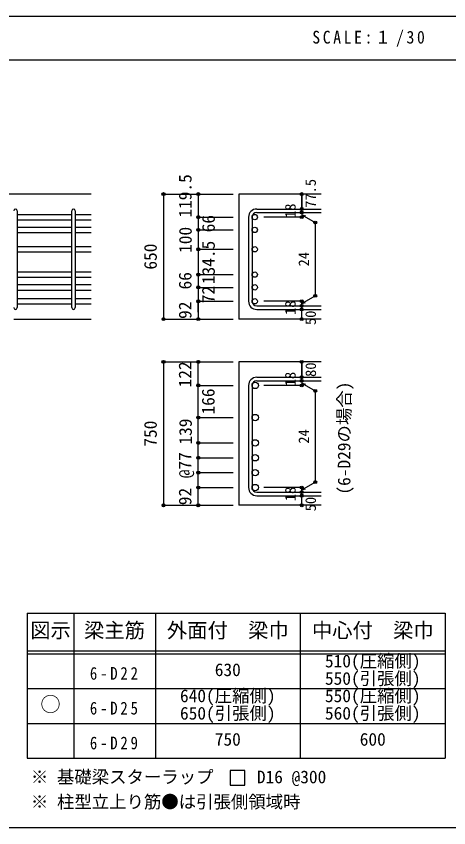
# Model space of a CAD drawing. Units: millimetres at full size, sheet at 1:30, with parts at other scales. Extents: x -5973 to 5954, y -4195 to 4201.
# Drawn here: x 1390 to 3628, y 3 to 4201 of the extents above; entities that cross this region are included whole.
import ezdxf
from ezdxf.enums import TextEntityAlignment as Align

# ---------------------------------------------------------------- set-up
doc = ezdxf.new("R2010")
doc.units = ezdxf.units.MM
doc.header["$LTSCALE"] = 30
doc.header["$PDMODE"] = 32
doc.header["$PDSIZE"] = 15
for name, color, linetype in [('0-1_躯体線', 2, 'Continuous'), ('0-5_基礎梁筋', 7, 'Continuous'), ('0-6_スタラップ筋', 7, 'Continuous'), ('0-7_文字', 4, 'Continuous'), ('0-D_寸法', 4, 'Continuous'), ('6-7_文字', 7, 'Continuous'), ('6-E_枠', 7, 'Continuous'), ('F-0_枠', 6, 'Continuous')]:
    doc.layers.add(name, color=color, linetype=linetype)
doc.styles.add('ＭＳ ゴシック', font='')
doc.styles.get('ＭＳ ゴシック').set_extended_font_data('MS Gothic')

msp = doc.modelspace()

# ---------------------------------------------------------------- linework, layer by layer
at = {"layer": '0-1_躯体線'}
for p, q in [((1777.44, 3281.03), (-272.56, 3281.03)), ((2967.44, 3281.03), (2542.44, 3281.03)), ((2542.44, 3281.03), (2542.44, 2634.53)), ((1377.44, 2634.53), (1777.44, 2634.53)), ((2967.44, 2634.53), (2542.44, 2634.53)), ((2967.44, 2412.96), (2542.44, 2412.96)), ((2542.44, 2412.96), (2542.44, 1670.96)), ((2967.44, 1670.96), (2542.44, 1670.96))]:
    msp.add_line(p, q, dxfattribs=at)
at = {"layer": '0-5_基礎梁筋'}
for p, q in [((1395.44, 3175.83), (1677.44, 3175.83)), ((1695.44, 3175.83), (1777.44, 3175.83)), ((1395.44, 3147.83), (1677.44, 3147.83)), ((1395.44, 3109.83), (1677.44, 3109.83)), ((1695.44, 3147.83), (1777.44, 3147.83)), ((1695.44, 3109.83), (1777.44, 3109.83)), ((1395.44, 3081.83), (1677.44, 3081.83)), ((1695.44, 3081.83), (1777.44, 3081.83)), ((1395.44, 3009.53), (1677.44, 3009.53)), ((1395.44, 2981.53), (1677.44, 2981.53)), ((1695.44, 3009.53), (1777.44, 3009.53)), ((1695.44, 2981.53), (1777.44, 2981.53)), ((1395.44, 2878.53), (1677.44, 2878.53)), ((1695.44, 2878.53), (1777.44, 2878.53)), ((1395.44, 2850.53), (1677.44, 2850.53)), ((1695.44, 2850.53), (1777.44, 2850.53)), ((1395.44, 2812.53), (1677.44, 2812.53)), ((1395.44, 2784.53), (1677.44, 2784.53)), ((1695.44, 2812.53), (1777.44, 2812.53)), ((1695.44, 2784.53), (1777.44, 2784.53)), ((1395.44, 2740.53), (1677.44, 2740.53)), ((1695.44, 2740.53), (1777.44, 2740.53)), ((1395.44, 2712.53), (1677.44, 2712.53)), ((1695.44, 2712.53), (1777.44, 2712.53))]:
    msp.add_line(p, q, dxfattribs=at)
at = {"layer": '0-5_基礎梁筋', "color": 3}
for centre, radius in [((2624.44, 3161.83), 14), ((2624.44, 3095.83), 14), ((2624.44, 2995.53), 14), ((2624.44, 2864.53), 14), ((2624.44, 2798.53), 14), ((2624.44, 2726.53), 14), ((2626.94, 2291.27), 16.5), ((2626.94, 2124.96), 16.5), ((2626.94, 1993.96), 16.5), ((2626.94, 1916.96), 16.5), ((2626.94, 1839.96), 16.5), ((2626.94, 1762.96), 16.5)]:
    msp.add_circle(centre, radius, dxfattribs=at)
at = {"layer": '0-6_スタラップ筋'}
for p, q in [((1395.44, 3194.83), (1395.44, 2693.53)), ((1677.44, 2693.53), (1677.44, 3194.83)), ((1695.44, 3194.83), (1695.44, 2693.53)), ((2634.44, 3203.83), (2967.44, 3203.83)), ((2592.44, 3161.83), (2592.44, 2726.53)), ((2610.44, 3161.83), (2610.44, 2726.53)), ((2634.44, 3185.83), (2967.44, 3185.83)), ((2634.44, 2702.53), (2967.44, 2702.53)), ((2634.44, 2684.53), (2967.44, 2684.53)), ((2634.44, 2333.27), (2967.44, 2333.27)), ((2634.44, 2315.27), (2967.44, 2315.27)), ((2592.44, 2291.27), (2592.44, 1762.96)), ((2610.44, 2291.27), (2610.44, 1762.96)), ((2634.44, 1738.96), (2967.44, 1738.96)), ((2634.44, 1720.96), (2967.44, 1720.96))]:
    msp.add_line(p, q, dxfattribs=at)
for centre, radius, start, end in [((1386.44, 3194.83), 9, 0, 180), ((1686.44, 3194.83), 9, 0, 180), ((2634.44, 3161.83), 42, 90, 180), ((2634.44, 3161.83), 24, 90, 180), ((1386.44, 2693.53), 9, 180, 0), ((1686.44, 2693.53), 9, 180, 0), ((2634.44, 2726.53), 42, 180, 270), ((2634.44, 2726.53), 24, 180, 270), ((2634.44, 2291.27), 42, 90, 180), ((2634.44, 2291.27), 24, 90, 180), ((2634.44, 1762.96), 42, 180, 270), ((2634.44, 1762.96), 24, 180, 270)]:
    msp.add_arc(centre, radius, start, end, dxfattribs=at)
at = {"layer": '0-D_寸法'}
for p, q in [((2152.44, 3281.03), (2332.44, 3281.03)), ((2152.44, 3281.03), (2332.44, 3281.03)), ((2152.44, 3281.03), (2152.44, 2634.53)), ((2332.44, 3281.03), (2512.44, 3281.03)), ((2332.44, 3281.03), (2512.44, 3281.03)), ((2332.44, 3281.03), (2332.44, 2634.53)), ((2867.44, 3203.83), (2867.44, 3281.03)), ((2867.44, 3281.03), (2867.44, 3203.83)), ((2867.44, 3185.83), (2867.44, 3203.83)), ((2332.44, 3161.83), (2512.44, 3161.83)), ((2332.44, 3161.83), (2512.44, 3161.83)), ((2867.44, 3161.83), (2671.35, 3161.83)), ((2867.44, 3185.83), (2867.44, 3161.83)), ((2867.44, 3173.83), (2937.5, 3133.39)), ((2867.44, 3173.83), (2886.76, 3168.66)), ((2937.5, 3133.39), (2937.5, 2754.98)), ((2332.44, 3095.83), (2512.44, 3095.83)), ((2332.44, 3095.83), (2512.44, 3095.83)), ((2332.44, 2995.53), (2512.44, 2995.53)), ((2332.44, 2995.53), (2512.44, 2995.53)), ((2332.44, 2864.53), (2512.44, 2864.53)), ((2332.44, 2798.53), (2512.44, 2798.53)), ((2867.44, 2714.53), (2937.5, 2754.98)), ((2332.44, 2726.53), (2512.44, 2726.53)), ((2332.44, 2670.57), (2332.44, 2726.53)), ((2867.44, 2726.53), (2671.35, 2726.53)), ((2867.44, 2702.53), (2867.44, 2726.53)), ((2867.44, 2714.53), (2886.76, 2719.71)), ((2867.44, 2684.53), (2867.44, 2702.53)), ((2867.44, 2634.53), (2867.44, 2684.53)), ((2152.44, 2634.53), (2332.44, 2634.53)), ((2332.44, 2634.53), (2512.44, 2634.53)), ((2152.44, 2412.96), (2332.44, 2412.96)), ((2152.44, 2412.96), (2332.44, 2412.96)), ((2152.44, 2412.96), (2152.44, 1670.96)), ((2332.44, 2412.96), (2512.44, 2412.96)), ((2332.44, 2412.96), (2512.44, 2412.96)), ((2332.44, 1670.96), (2332.44, 2412.96)), ((2867.44, 2333.27), (2867.44, 2412.96)), ((2867.44, 2412.96), (2867.44, 2333.27)), ((2867.44, 2315.27), (2867.44, 2333.27)), ((2867.44, 2315.27), (2867.44, 2291.27)), ((2332.44, 2291.27), (2512.44, 2291.27)), ((2332.44, 2291.27), (2512.44, 2291.27)), ((2867.44, 2291.27), (2671.35, 2291.27)), ((2867.44, 2303.27), (2937.5, 2262.82)), ((2867.44, 2303.27), (2886.76, 2298.09)), ((2937.5, 2262.82), (2937.5, 1791.41)), ((2332.44, 2124.96), (2512.44, 2124.96)), ((2332.44, 2124.96), (2512.44, 2124.96)), ((2332.44, 1993.96), (2512.44, 1993.96)), ((2332.44, 1916.96), (2512.44, 1916.96)), ((2332.44, 1839.96), (2512.44, 1839.96)), ((2867.44, 1750.96), (2937.5, 1791.41)), ((2332.44, 1762.96), (2512.44, 1762.96)), ((2867.44, 1762.96), (2671.35, 1762.96)), ((2867.44, 1738.96), (2867.44, 1762.96)), ((2867.44, 1750.96), (2886.76, 1756.14)), ((2867.44, 1720.96), (2867.44, 1738.96)), ((2867.44, 1670.96), (2867.44, 1720.96)), ((2152.44, 1670.96), (2332.44, 1670.96)), ((2332.44, 1670.96), (2512.44, 1670.96))]:
    msp.add_line(p, q, dxfattribs=at)
for centre, radius in [((2152.44, 3281.03), 8), ((2152.44, 3281.03), 7.2), ((2152.44, 3281.03), 6.4), ((2152.44, 3281.03), 5.6), ((2152.44, 3281.03), 4.8), ((2152.44, 3281.03), 4), ((2152.44, 3281.03), 3.2), ((2152.44, 3281.03), 2.4), ((2152.44, 3281.03), 1.6), ((2152.44, 3281.03), 0.8), ((2332.44, 3281.03), 8), ((2332.44, 3281.03), 7.2), ((2332.44, 3281.03), 6.4), ((2332.44, 3281.03), 5.6), ((2332.44, 3281.03), 4.8), ((2332.44, 3281.03), 4), ((2332.44, 3281.03), 3.2), ((2332.44, 3281.03), 2.4), ((2332.44, 3281.03), 0.8), ((2867.44, 3281.03), 4), ((2867.44, 3281.03), 3.6), ((2867.44, 3281.03), 3.2), ((2867.44, 3281.03), 2.8), ((2867.44, 3281.03), 2.4), ((2867.44, 3281.03), 2), ((2867.44, 3281.03), 1.6), ((2867.44, 3281.03), 1.2), ((2867.44, 3281.03), 0.8), ((2867.44, 3281.03), 0.4), ((2867.44, 3203.83), 4), ((2867.44, 3203.83), 3.6), ((2867.44, 3203.83), 3.2), ((2867.44, 3203.83), 2.8), ((2867.44, 3203.83), 2.4), ((2867.44, 3203.83), 2), ((2867.44, 3203.83), 1.6), ((2867.44, 3203.83), 1.2), ((2867.44, 3203.83), 0.8), ((2867.44, 3203.83), 0.4), ((2332.44, 3161.83), 8), ((2332.44, 3161.83), 7.2), ((2332.44, 3161.83), 6.4), ((2332.44, 3161.83), 5.6), ((2332.44, 3161.83), 4.8), ((2332.44, 3161.83), 4), ((2332.44, 3161.83), 3.2), ((2332.44, 3161.83), 2.4), ((2332.44, 3161.83), 1.6), ((2332.44, 3161.83), 0.8), ((2867.44, 3185.83), 4), ((2867.44, 3161.83), 4), ((2867.44, 3185.83), 3.6), ((2867.44, 3161.83), 3.6), ((2867.44, 3185.83), 3.2), ((2867.44, 3161.83), 3.2), ((2867.44, 3185.83), 2.8), ((2867.44, 3161.83), 2.8), ((2867.44, 3185.83), 2.4), ((2867.44, 3161.83), 2.4), ((2867.44, 3185.83), 2), ((2867.44, 3161.83), 2), ((2867.44, 3185.83), 1.6), ((2867.44, 3161.83), 1.6), ((2867.44, 3185.83), 1.2), ((2867.44, 3161.83), 1.2), ((2867.44, 3185.83), 0.8), ((2867.44, 3161.83), 0.8), ((2867.44, 3185.83), 0.4), ((2867.44, 3161.83), 0.4), ((2937.5, 3133.39), 4), ((2937.5, 3133.39), 3.6), ((2937.5, 3133.39), 3.2), ((2937.5, 3133.39), 2.8), ((2937.5, 3133.39), 2.4), ((2937.5, 3133.39), 2), ((2937.5, 3133.39), 1.6), ((2937.5, 3133.39), 1.2), ((2937.5, 3133.39), 0.8), ((2937.5, 3133.39), 0.4), ((2332.44, 3095.83), 8), ((2332.44, 3095.83), 7.2), ((2332.44, 3095.83), 6.4), ((2332.44, 3095.83), 5.6), ((2332.44, 3095.83), 4.8), ((2332.44, 3095.83), 4), ((2332.44, 3095.83), 3.2), ((2332.44, 3095.83), 2.4), ((2332.44, 3095.83), 1.6), ((2332.44, 3095.83), 0.8), ((2332.44, 2995.53), 8), ((2332.44, 2995.53), 7.2), ((2332.44, 2995.53), 6.4), ((2332.44, 2995.53), 5.6), ((2332.44, 2995.53), 4.8), ((2332.44, 2995.53), 4), ((2332.44, 2995.53), 3.2), ((2332.44, 2995.53), 2.4), ((2332.44, 2995.53), 1.6), ((2332.44, 2995.53), 0.8), ((2332.44, 2864.53), 8), ((2332.44, 2864.53), 7.2), ((2332.44, 2864.53), 6.4), ((2332.44, 2864.53), 5.6), ((2332.44, 2864.53), 4.8), ((2332.44, 2864.53), 4), ((2332.44, 2864.53), 3.2), ((2332.44, 2864.53), 2.4), ((2332.44, 2864.53), 1.6), ((2332.44, 2864.53), 0.8), ((2332.44, 2798.53), 8), ((2332.44, 2798.53), 7.2), ((2332.44, 2798.53), 6.4), ((2332.44, 2798.53), 5.6), ((2332.44, 2798.53), 4.8), ((2332.44, 2798.53), 4), ((2332.44, 2798.53), 3.2), ((2332.44, 2798.53), 2.4), ((2332.44, 2798.53), 1.6), ((2332.44, 2798.53), 0.8), ((2332.44, 2726.53), 8), ((2332.44, 2726.53), 7.2), ((2332.44, 2726.53), 6.4), ((2332.44, 2726.53), 5.6), ((2332.44, 2726.53), 4.8), ((2332.44, 2726.53), 4), ((2332.44, 2726.53), 3.2), ((2332.44, 2726.53), 2.4), ((2867.44, 2726.53), 4), ((2867.44, 2726.53), 3.6), ((2867.44, 2726.53), 3.2), ((2867.44, 2726.53), 2.8), ((2867.44, 2726.53), 2.4), ((2937.5, 2754.98), 4), ((2937.5, 2754.98), 3.6), ((2937.5, 2754.98), 3.2), ((2937.5, 2754.98), 2.8), ((2937.5, 2754.98), 2.4), ((2937.5, 2754.98), 2), ((2937.5, 2754.98), 1.6), ((2937.5, 2754.98), 1.2), ((2937.5, 2754.98), 0.8), ((2937.5, 2754.98), 0.4), ((2332.44, 2726.53), 1.6), ((2332.44, 2726.53), 0.8), ((2867.44, 2702.53), 4), ((2867.44, 2684.53), 4), ((2867.44, 2702.53), 3.6), ((2867.44, 2684.53), 3.6), ((2867.44, 2702.53), 3.2), ((2867.44, 2684.53), 3.2), ((2867.44, 2702.53), 2.8), ((2867.44, 2684.53), 2.8), ((2867.44, 2702.53), 2.4), ((2867.44, 2684.53), 2.4), ((2867.44, 2726.53), 2), ((2867.44, 2702.53), 2), ((2867.44, 2726.53), 1.6), ((2867.44, 2702.53), 1.6), ((2867.44, 2726.53), 1.2), ((2867.44, 2702.53), 1.2), ((2867.44, 2726.53), 0.8), ((2867.44, 2702.53), 0.8), ((2867.44, 2726.53), 0.4), ((2867.44, 2702.53), 0.4), ((2867.44, 2684.53), 2), ((2867.44, 2684.53), 1.6), ((2867.44, 2684.53), 1.2), ((2867.44, 2684.53), 0.8), ((2867.44, 2684.53), 0.4), ((2152.44, 2634.53), 7.2), ((2152.44, 2634.53), 6.4), ((2152.44, 2634.53), 5.6), ((2152.44, 2634.53), 4.8), ((2152.44, 2634.53), 4), ((2152.44, 2634.53), 3.2), ((2152.44, 2634.53), 2.4), ((2152.44, 2634.53), 1.6), ((2152.44, 2634.53), 0.8), ((2332.44, 2634.53), 7.2), ((2332.44, 2634.53), 6.4), ((2332.44, 2634.53), 5.6), ((2332.44, 2634.53), 4.8), ((2332.44, 2634.53), 4), ((2332.44, 2634.53), 3.2), ((2332.44, 2634.53), 2.4), ((2332.44, 2634.53), 1.6), ((2332.44, 2634.53), 0.8), ((2867.44, 2634.53), 4), ((2867.44, 2634.53), 3.6), ((2867.44, 2634.53), 3.2), ((2867.44, 2634.53), 2.8), ((2867.44, 2634.53), 2.4), ((2867.44, 2634.53), 2), ((2867.44, 2634.53), 1.6), ((2867.44, 2634.53), 1.2), ((2867.44, 2634.53), 0.8), ((2867.44, 2634.53), 0.4), ((2152.44, 2412.96), 8), ((2152.44, 2412.96), 7.2), ((2152.44, 2412.96), 6.4), ((2152.44, 2412.96), 5.6), ((2152.44, 2412.96), 4.8), ((2152.44, 2412.96), 4), ((2152.44, 2412.96), 3.2), ((2152.44, 2412.96), 2.4), ((2152.44, 2412.96), 1.6), ((2152.44, 2412.96), 0.8), ((2332.44, 2412.96), 8), ((2332.44, 2412.96), 7.2), ((2332.44, 2412.96), 6.4), ((2332.44, 2412.96), 5.6), ((2332.44, 2412.96), 4.8), ((2332.44, 2412.96), 4), ((2332.44, 2412.96), 3.2), ((2332.44, 2412.96), 2.4), ((2332.44, 2412.96), 0.8), ((2867.44, 2412.96), 4), ((2867.44, 2412.96), 3.6), ((2867.44, 2412.96), 3.2), ((2867.44, 2412.96), 2.8), ((2867.44, 2412.96), 2.4), ((2867.44, 2412.96), 2), ((2867.44, 2412.96), 1.6), ((2867.44, 2412.96), 1.2), ((2867.44, 2412.96), 0.8), ((2867.44, 2412.96), 0.4), ((2867.44, 2333.27), 4), ((2867.44, 2315.27), 4), ((2867.44, 2333.27), 3.6), ((2867.44, 2315.27), 3.6), ((2867.44, 2333.27), 3.2), ((2867.44, 2315.27), 3.2), ((2867.44, 2333.27), 2.8), ((2867.44, 2315.27), 2.8), ((2867.44, 2333.27), 2.4), ((2867.44, 2315.27), 2.4), ((2867.44, 2333.27), 2), ((2867.44, 2315.27), 2), ((2867.44, 2333.27), 1.6), ((2867.44, 2315.27), 1.6), ((2867.44, 2333.27), 1.2), ((2867.44, 2315.27), 1.2), ((2867.44, 2333.27), 0.8), ((2867.44, 2315.27), 0.8), ((2867.44, 2333.27), 0.4), ((2867.44, 2315.27), 0.4), ((2332.44, 2291.27), 8), ((2332.44, 2291.27), 7.2), ((2332.44, 2291.27), 6.4), ((2332.44, 2291.27), 5.6), ((2332.44, 2291.27), 4.8), ((2332.44, 2291.27), 4), ((2332.44, 2291.27), 3.2), ((2332.44, 2291.27), 2.4), ((2332.44, 2291.27), 1.6), ((2332.44, 2291.27), 0.8), ((2867.44, 2291.27), 4), ((2867.44, 2291.27), 3.6), ((2867.44, 2291.27), 3.2), ((2867.44, 2291.27), 2.8), ((2867.44, 2291.27), 2.4), ((2867.44, 2291.27), 2), ((2867.44, 2291.27), 1.6), ((2867.44, 2291.27), 1.2), ((2867.44, 2291.27), 0.8), ((2867.44, 2291.27), 0.4), ((2937.5, 2262.82), 4), ((2937.5, 2262.82), 3.6), ((2937.5, 2262.82), 3.2), ((2937.5, 2262.82), 2.8), ((2937.5, 2262.82), 2.4), ((2937.5, 2262.82), 2), ((2937.5, 2262.82), 1.6), ((2937.5, 2262.82), 1.2), ((2937.5, 2262.82), 0.8), ((2937.5, 2262.82), 0.4), ((2332.44, 2124.96), 8), ((2332.44, 2124.96), 7.2), ((2332.44, 2124.96), 6.4), ((2332.44, 2124.96), 5.6), ((2332.44, 2124.96), 4.8), ((2332.44, 2124.96), 4), ((2332.44, 2124.96), 3.2), ((2332.44, 2124.96), 2.4), ((2332.44, 2124.96), 1.6), ((2332.44, 2124.96), 0.8), ((2332.44, 1993.96), 8), ((2332.44, 1993.96), 7.2), ((2332.44, 1993.96), 6.4), ((2332.44, 1993.96), 5.6), ((2332.44, 1993.96), 4.8), ((2332.44, 1993.96), 4), ((2332.44, 1993.96), 3.2), ((2332.44, 1993.96), 2.4), ((2332.44, 1993.96), 1.6), ((2332.44, 1993.96), 0.8), ((2332.44, 1916.96), 8), ((2332.44, 1916.96), 7.2), ((2332.44, 1916.96), 6.4), ((2332.44, 1916.96), 5.6), ((2332.44, 1916.96), 4.8), ((2332.44, 1916.96), 4), ((2332.44, 1916.96), 3.2), ((2332.44, 1916.96), 2.4), ((2332.44, 1916.96), 1.6), ((2332.44, 1916.96), 0.8), ((2332.44, 1839.96), 8), ((2332.44, 1839.96), 7.2), ((2332.44, 1839.96), 6.4), ((2332.44, 1839.96), 5.6), ((2332.44, 1839.96), 4.8), ((2332.44, 1839.96), 4), ((2332.44, 1839.96), 3.2), ((2332.44, 1839.96), 2.4), ((2332.44, 1839.96), 1.6), ((2332.44, 1839.96), 0.8), ((2332.44, 1762.96), 8), ((2332.44, 1762.96), 7.2), ((2332.44, 1762.96), 6.4), ((2332.44, 1762.96), 5.6), ((2332.44, 1762.96), 4.8), ((2332.44, 1762.96), 4), ((2332.44, 1762.96), 3.2), ((2332.44, 1762.96), 2.4), ((2332.44, 1762.96), 1.6), ((2332.44, 1762.96), 0.8), ((2867.44, 1762.96), 4), ((2867.44, 1762.96), 3.6), ((2867.44, 1762.96), 3.2), ((2867.44, 1762.96), 2.8), ((2867.44, 1762.96), 2.4), ((2867.44, 1762.96), 2), ((2867.44, 1762.96), 1.6), ((2867.44, 1762.96), 1.2), ((2867.44, 1762.96), 0.8), ((2867.44, 1762.96), 0.4), ((2937.5, 1791.41), 4), ((2937.5, 1791.41), 3.6), ((2937.5, 1791.41), 3.2), ((2937.5, 1791.41), 2.8), ((2937.5, 1791.41), 2.4), ((2937.5, 1791.41), 2), ((2937.5, 1791.41), 1.6), ((2937.5, 1791.41), 1.2), ((2937.5, 1791.41), 0.8), ((2937.5, 1791.41), 0.4), ((2867.44, 1738.96), 4), ((2867.44, 1720.96), 4), ((2867.44, 1738.96), 3.6), ((2867.44, 1720.96), 3.6), ((2867.44, 1738.96), 3.2), ((2867.44, 1720.96), 3.2), ((2867.44, 1738.96), 2.8), ((2867.44, 1720.96), 2.8), ((2867.44, 1738.96), 2.4), ((2867.44, 1720.96), 2.4), ((2867.44, 1738.96), 2), ((2867.44, 1720.96), 2), ((2867.44, 1738.96), 1.6), ((2867.44, 1720.96), 1.6), ((2867.44, 1738.96), 1.2), ((2867.44, 1720.96), 1.2), ((2867.44, 1738.96), 0.8), ((2867.44, 1720.96), 0.8), ((2867.44, 1738.96), 0.4), ((2867.44, 1720.96), 0.4), ((2152.44, 1670.96), 7.2), ((2152.44, 1670.96), 6.4), ((2152.44, 1670.96), 5.6), ((2152.44, 1670.96), 4.8), ((2152.44, 1670.96), 4), ((2152.44, 1670.96), 3.2), ((2152.44, 1670.96), 2.4), ((2152.44, 1670.96), 1.6), ((2152.44, 1670.96), 0.8), ((2332.44, 1670.96), 7.2), ((2332.44, 1670.96), 6.4), ((2332.44, 1670.96), 5.6), ((2332.44, 1670.96), 4.8), ((2332.44, 1670.96), 4), ((2332.44, 1670.96), 3.2), ((2332.44, 1670.96), 2.4), ((2332.44, 1670.96), 1.6), ((2332.44, 1670.96), 0.8), ((2867.44, 1670.96), 4), ((2867.44, 1670.96), 3.6), ((2867.44, 1670.96), 3.2), ((2867.44, 1670.96), 2.8), ((2867.44, 1670.96), 2.4), ((2867.44, 1670.96), 2), ((2867.44, 1670.96), 1.6), ((2867.44, 1670.96), 1.2), ((2867.44, 1670.96), 0.8), ((2867.44, 1670.96), 0.4)]:
    msp.add_circle(centre, radius, dxfattribs=at)
at = {"layer": '0-D_寸法', "color": 7}
for p in [(2152.44, 3281.03), (2152.44, 3281.03), (2332.44, 3281.03), (2867.44, 3281.03), (2867.44, 3203.83), (2867.44, 3185.83), (2332.44, 3161.83), (2867.44, 3161.83), (2937.5, 3133.39), (2332.44, 3095.83), (2332.44, 2995.53), (2332.44, 2864.53), (2332.44, 2864.53), (2332.44, 2798.53), (2332.44, 2798.53), (2332.44, 2726.53), (2332.44, 2726.53), (2867.44, 2726.53), (2867.44, 2726.53), (2937.5, 2754.98), (2867.44, 2702.53), (2867.44, 2684.53), (2152.44, 2634.53), (2332.44, 2634.53), (2867.44, 2634.53), (2152.44, 2412.96), (2152.44, 2412.96), (2332.44, 2412.96), (2867.44, 2412.96), (2867.44, 2333.27), (2867.44, 2315.27), (2332.44, 2291.27), (2867.44, 2291.27), (2937.5, 2262.82), (2332.44, 2124.96), (2332.44, 1993.96), (2332.44, 1993.96), (2332.44, 1916.96), (2332.44, 1916.96), (2332.44, 1839.96), (2332.44, 1839.96), (2332.44, 1762.96), (2332.44, 1762.96), (2867.44, 1762.96), (2867.44, 1762.96), (2937.5, 1791.41), (2867.44, 1738.96), (2867.44, 1720.96), (2152.44, 1670.96), (2152.44, 1670.96), (2332.44, 1670.96), (2867.44, 1670.96)]:
    msp.add_point(p, dxfattribs=at)
at = {"layer": '6-7_文字'}
msp.add_lwpolyline([(2498, 223.44), (2573, 223.44), (2573, 298.44), (2498, 298.44)], close=True, dxfattribs=at)
at = {"layer": '6-E_枠', "color": 3}
for p, q in [((1447.71, 1112.77), (1447.71, 362.77)), ((1447.71, 1112.77), (3610.24, 1112.77)), ((3610.24, 1112.77), (3610.24, 362.77)), ((1447.71, 362.77), (3610.24, 362.77))]:
    msp.add_line(p, q, dxfattribs=at)
at = {"layer": '6-E_枠'}
for p, q in [((1687.71, 1112.77), (1687.71, 362.77)), ((2110.24, 1112.77), (2110.24, 362.77)), ((2860.24, 1112.77), (2860.24, 362.77)), ((1447.71, 917.77), (3610.24, 917.77)), ((1447.71, 902.77), (3610.24, 902.77)), ((1447.71, 722.77), (3610.24, 722.77)), ((1447.71, 542.77), (3610.24, 542.77))]:
    msp.add_line(p, q, dxfattribs=at)
at = {"layer": 'F-0_枠'}
msp.add_line((-5972.88, 4201.15), (5954.1, 4201.15), dxfattribs=at)
at = {"layer": 'F-0_枠', "color": 2}
for p, q in [((-5972.88, 3976.15), (3723.6, 3976.15)), ((3723.6, 2.95), (-5972.88, 2.95))]:
    msp.add_line(p, q, dxfattribs=at)

# ---------------------------------------------------------------- texts
at = {"layer": '0-7_文字', "color": 7, "style": 'ＭＳ ゴシック'}
msp.add_text('(6-D29の場合)', height=65.98, rotation=90, dxfattribs=at).set_placement((3139.32, 1726.65), align=Align.BOTTOM_LEFT)
at = {"layer": '0-D_寸法', "style": 'ＭＳ ゴシック'}
for s, height, p in [('119.5', 65.98, (2317.32, 3159.32)), ('77.5', 54.99, (2957.44, 3209.83)), ('18', 54.99, (2852.44, 3157.33)), ('66', 65.98, (2437.38, 3083.3)), ('100', 65.98, (2318.2, 2976.78)), ('134.5', 65.98, (2437.68, 2815.17)), ('650', 65.98, (2137.44, 2890.28)), ('24', 54.99, (2922.5, 2906.68)), ('66', 65.98, (2316.94, 2787.71)), ('72', 65.98, (2436.98, 2716.28)), ('92', 65.98, (2316.75, 2635.24)), ('18', 54.99, (2852.44, 2656.03)), ('50', 54.99, (2957.44, 2603.53)), ('122', 65.98, (2316.49, 2280.89)), ('80', 54.99, (2958.03, 2335.36)), ('18', 54.99, (2852.44, 2286.77)), ('166', 65.98, (2436.33, 2140.86)), ('750', 65.98, (2137.44, 1974.46)), ('139', 65.98, (2318.8, 1985.19)), ('24', 54.99, (2922.5, 1989.62)), ('@77', 65.98, (2316.65, 1811.05)), ('18', 54.99, (2852.44, 1692.46)), ('92', 65.98, (2316.75, 1671.68)), ('50', 54.99, (2957.44, 1639.96))]:
    msp.add_text(s, height=height, rotation=90, dxfattribs=at).set_placement(p, align=Align.BOTTOM_LEFT)
at = {"layer": '6-7_文字', "color": 2, "style": 'ＭＳ ゴシック'}
for s, p in [('図示', (1462.71, 962.77)), ('梁主筋', (1741.48, 962.77)), ('外面付\u3000梁巾', (2170.24, 962.77)), ('中心付\u3000梁巾', (2920.24, 962.77)), ('○', (1515.21, 580.27))]:
    msp.add_text(s, height=76.98, dxfattribs=at).set_placement(p, align=Align.BOTTOM_LEFT)
at = {"layer": '6-7_文字', "style": 'ＭＳ ゴシック'}
for s, p in [('510(圧縮側)', (2987.74, 812.77)), ('630', (2417.74, 767.77)), ('550(引張側)', (2987.74, 722.77)), ('640(圧縮側)', (2237.74, 632.77)), ('550(圧縮側)', (2987.74, 632.77)), ('650(引張側)', (2237.74, 542.77)), ('560(引張側)', (2987.74, 542.77)), ('750', (2417.74, 407.77)), ('600', (3167.74, 407.77)), ('※ 基礎梁スターラップ     D16 @300', (1466.27, 213.19)), ('※ 柱型立上り筋●は引張側領域時', (1466.27, 84.68))]:
    msp.add_text(s, height=65.98, dxfattribs=at).set_placement(p, align=Align.BOTTOM_LEFT)
at = {"layer": '6-7_文字', "color": 2, "insert": (2922.26, 4043.65), "char_height": 65.98, "attachment_point": 7, "style": 'ＭＳ ゴシック'}
msp.add_mtext('\\T1.34;\\W0.9;SCALE:１/30', dxfattribs=at)
at = {"layer": '6-7_文字', "char_height": 65.98, "attachment_point": 7, "style": 'ＭＳ ゴシック'}
for s, insert in [('\\T1.38;\\W0.85;6-D22', (1771.48, 767.77)), ('\\T1.38;\\W0.85;6-D25', (1771.48, 587.77)), ('\\T1.38;\\W0.85;6-D29', (1771.48, 407.77))]:
    msp.add_mtext(s, dxfattribs=dict(at, insert=insert))

doc.saveas('drawing.dxf')
